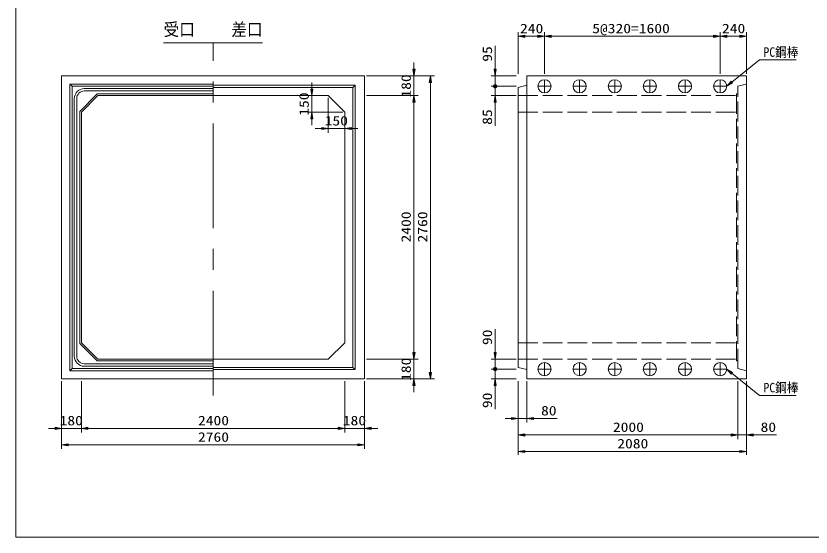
# Model space of a CAD drawing. Units: millimetres on the paper. Extents: x 18 to 410, y 10 to 287.
# Drawn here: x 18 to 259.5, y 10 to 168.2 of the extents above; entities that cross this region are included whole.
import ezdxf
from ezdxf.enums import TextEntityAlignment as Align

# ---------------------------------------------------------------- set-up
doc = ezdxf.new("R2010")
doc.units = ezdxf.units.MM
doc.linetypes.add('DASHED', pattern=[7.5, 6, -1.5])
doc.linetypes.add('USER1', pattern=[50.8, 31.75, -6.35, 6.35, -6.35])
for name, color, linetype, lineweight in [('0_7', 7, 'Continuous', 13), ('Layer1', 3, 'Continuous', 13), ('Layer2', 6, 'USER1', 13), ('Layer3', 7, 'Continuous', 13), ('Layer4', 4, 'DASHED', 13), ('Layer7', 9, 'Continuous', 13)]:
    doc.layers.add(name, color=color, linetype=linetype, lineweight=lineweight)
doc.styles.add('ＭＳ ゴシック', font='')
doc.styles.get('ＭＳ ゴシック').set_extended_font_data('MS Gothic')

msp = doc.modelspace()

# ---------------------------------------------------------------- hatches: boundary and pattern name
at = {"layer": 'Layer1'}
for points in [[(172.542, 162.325), (172.542, 161.658), (170.542, 161.992)], [(176.542, 162.325), (176.542, 161.658), (178.542, 161.992)], [(180.542, 162.325), (180.542, 161.658), (178.542, 161.992)], [(229.875, 162.325), (229.875, 161.658), (231.875, 161.992)], [(233.875, 162.325), (233.875, 161.658), (231.875, 161.992)], [(237.875, 162.325), (237.875, 161.658), (239.875, 161.992)], [(138.542, 151.992), (139.208, 151.992), (138.875, 149.992)], [(143.542, 147.992), (144.208, 147.992), (143.875, 149.992)], [(163.208, 151.992), (163.875, 151.992), (163.542, 149.992)], [(235.645, 147.814), (233.875, 146.825), (235.229, 148.335)], [(107.542, 145.992), (108.208, 145.992), (107.875, 143.992)], [(163.572, 147.307), (163.482, 147.301), (163.422, 147.29), (163.365, 147.271), (163.31, 147.246), (163.26, 147.213), (163.213, 147.175), (163.172, 147.131), (163.136, 147.082), (163.107, 147.029), (163.085, 146.973), (163.07, 146.915), (163.063, 146.855), (163.063, 146.795), (163.07, 146.735), (163.085, 146.677), (163.107, 146.621), (163.136, 146.568), (163.172, 146.519), (163.213, 146.475), (163.26, 146.437), (163.31, 146.404), (163.365, 146.379), (163.422, 146.36), (163.511, 146.343), (163.542, 146.345), (163.542, 146.825)], [(163.572, 147.307), (163.482, 147.301), (163.422, 147.29), (163.365, 147.271), (163.31, 147.246), (163.26, 147.213), (163.213, 147.175), (163.172, 147.131), (163.136, 147.082), (163.107, 147.029), (163.085, 146.973), (163.07, 146.915), (163.063, 146.855), (163.063, 146.795), (163.07, 146.735), (163.085, 146.677), (163.107, 146.621), (163.136, 146.568), (163.172, 146.519), (163.213, 146.475), (163.26, 146.437), (163.31, 146.404), (163.365, 146.379), (163.422, 146.36), (163.511, 146.343), (163.542, 146.345), (163.542, 146.825)], [(163.511, 146.343), (163.602, 146.349), (163.661, 146.36), (163.718, 146.379), (163.773, 146.404), (163.824, 146.437), (163.87, 146.475), (163.912, 146.519), (163.947, 146.568), (163.976, 146.621), (163.998, 146.677), (164.013, 146.735), (164.021, 146.795), (164.021, 146.855), (164.013, 146.915), (163.998, 146.973), (163.976, 147.029), (163.947, 147.082), (163.912, 147.131), (163.87, 147.175), (163.824, 147.213), (163.773, 147.246), (163.718, 147.271), (163.661, 147.29), (163.572, 147.307), (163.542, 147.305), (163.542, 146.825)], [(163.511, 146.343), (163.602, 146.349), (163.661, 146.36), (163.718, 146.379), (163.773, 146.404), (163.824, 146.437), (163.87, 146.475), (163.912, 146.519), (163.947, 146.568), (163.976, 146.621), (163.998, 146.677), (164.013, 146.735), (164.021, 146.795), (164.021, 146.855), (164.013, 146.915), (163.998, 146.973), (163.976, 147.029), (163.947, 147.082), (163.912, 147.131), (163.87, 147.175), (163.824, 147.213), (163.773, 147.246), (163.718, 147.271), (163.661, 147.29), (163.572, 147.307), (163.542, 147.305), (163.542, 146.825)], [(138.542, 141.992), (139.208, 141.992), (138.875, 143.992)], [(138.542, 141.992), (139.208, 141.992), (138.875, 143.992)], [(163.208, 141.992), (163.875, 141.992), (163.542, 143.992)], [(107.542, 136.992), (108.208, 136.992), (107.875, 138.992)], [(110.875, 134.325), (110.875, 133.658), (112.875, 133.992)], [(119.875, 134.325), (119.875, 133.658), (117.875, 133.992)], [(138.542, 65.992), (139.208, 65.992), (138.875, 63.992)], [(138.542, 65.992), (139.208, 65.992), (138.875, 63.992)], [(163.208, 65.992), (163.875, 65.992), (163.542, 63.992)], [(163.572, 61.474), (163.482, 61.468), (163.422, 61.457), (163.365, 61.438), (163.31, 61.412), (163.26, 61.38), (163.213, 61.342), (163.172, 61.298), (163.136, 61.249), (163.107, 61.196), (163.085, 61.14), (163.07, 61.082), (163.063, 61.022), (163.063, 60.962), (163.07, 60.902), (163.085, 60.843), (163.107, 60.787), (163.136, 60.734), (163.172, 60.686), (163.213, 60.642), (163.26, 60.603), (163.31, 60.571), (163.365, 60.545), (163.422, 60.527), (163.511, 60.51), (163.542, 60.512), (163.542, 60.992)], [(163.572, 61.474), (163.482, 61.468), (163.422, 61.457), (163.365, 61.438), (163.31, 61.412), (163.26, 61.38), (163.213, 61.342), (163.172, 61.298), (163.136, 61.249), (163.107, 61.196), (163.085, 61.14), (163.07, 61.082), (163.063, 61.022), (163.063, 60.962), (163.07, 60.902), (163.085, 60.843), (163.107, 60.787), (163.136, 60.734), (163.172, 60.686), (163.213, 60.642), (163.26, 60.603), (163.31, 60.571), (163.365, 60.545), (163.422, 60.527), (163.511, 60.51), (163.542, 60.512), (163.542, 60.992)], [(163.511, 60.51), (163.602, 60.515), (163.661, 60.527), (163.718, 60.545), (163.773, 60.571), (163.824, 60.603), (163.87, 60.642), (163.912, 60.686), (163.947, 60.734), (163.976, 60.787), (163.998, 60.843), (164.013, 60.902), (164.021, 60.962), (164.021, 61.022), (164.013, 61.082), (163.998, 61.14), (163.976, 61.196), (163.947, 61.249), (163.912, 61.298), (163.87, 61.342), (163.824, 61.38), (163.773, 61.412), (163.718, 61.438), (163.661, 61.457), (163.572, 61.474), (163.542, 61.472), (163.542, 60.992)], [(163.511, 60.51), (163.602, 60.515), (163.661, 60.527), (163.718, 60.545), (163.773, 60.571), (163.824, 60.603), (163.87, 60.642), (163.912, 60.686), (163.947, 60.734), (163.976, 60.787), (163.998, 60.843), (164.013, 60.902), (164.021, 60.962), (164.021, 61.022), (164.013, 61.082), (163.998, 61.14), (163.976, 61.196), (163.947, 61.249), (163.912, 61.298), (163.87, 61.342), (163.824, 61.38), (163.773, 61.412), (163.718, 61.438), (163.661, 61.457), (163.572, 61.474), (163.542, 61.472), (163.542, 60.992)], [(235.229, 59.482), (233.875, 60.992), (235.645, 60.003)], [(138.542, 55.992), (139.208, 55.992), (138.875, 57.992)], [(143.542, 59.992), (144.208, 59.992), (143.875, 57.992)], [(163.208, 55.992), (163.875, 55.992), (163.542, 57.992)], [(168.542, 46.325), (168.542, 45.658), (170.542, 45.992)], [(175.208, 46.325), (175.208, 45.658), (173.208, 45.992)], [(29.875, 43.325), (29.875, 42.658), (31.875, 42.992)], [(39.875, 43.325), (39.875, 42.658), (37.875, 42.992)], [(39.875, 43.325), (39.875, 42.658), (37.875, 42.992)], [(115.875, 43.325), (115.875, 42.658), (117.875, 42.992)], [(115.875, 43.325), (115.875, 42.658), (117.875, 42.992)], [(125.875, 43.325), (125.875, 42.658), (123.875, 42.992)], [(172.542, 41.325), (172.542, 40.658), (170.542, 40.992)], [(235.208, 41.325), (235.208, 40.658), (237.208, 40.992)], [(235.208, 41.325), (235.208, 40.658), (237.208, 40.992)], [(241.875, 41.325), (241.875, 40.658), (239.875, 40.992)], [(33.875, 38.325), (33.875, 37.658), (31.875, 37.992)], [(121.875, 38.325), (121.875, 37.658), (123.875, 37.992)], [(172.542, 36.325), (172.542, 35.658), (170.542, 35.992)], [(237.875, 36.325), (237.875, 35.658), (239.875, 35.992)]]:
    msp.add_hatch(color=256, dxfattribs=at).paths.add_polyline_path(points)

# ---------------------------------------------------------------- linework, layer by layer
at = {"layer": '0_7'}
for p, q in [((18, 287), (18, 10)), ((18, 10), (410, 10))]:
    msp.add_line(p, q, dxfattribs=at)
at = {"layer": 'Layer1'}
for p, q in [((170.542, 150.617), (170.542, 163.242)), ((176.542, 161.992), (172.542, 161.992)), ((178.542, 150.617), (178.542, 163.242)), ((178.542, 150.617), (178.542, 163.242)), ((180.542, 161.992), (229.875, 161.992)), ((231.875, 150.617), (231.875, 163.242)), ((231.875, 150.617), (231.875, 163.242)), ((233.875, 161.992), (237.875, 161.992)), ((239.875, 150.617), (239.875, 163.242)), ((163.542, 151.992), (163.542, 159.127)), ((235.437, 148.074), (243.875, 154.825)), ((243.875, 154.825), (244.875, 154.825)), ((244.875, 154.825), (254.963, 154.825)), ((138.875, 151.992), (138.875, 153.992)), ((124.5, 149.992), (140.125, 149.992)), ((124.5, 149.992), (145.125, 149.992)), ((138.875, 143.992), (138.875, 149.992)), ((169.917, 149.992), (162.292, 149.992)), ((163.542, 148.825), (163.542, 150.825)), ((163.542, 146.825), (163.542, 149.992)), ((107.875, 145.992), (107.875, 147.992)), ((143.875, 59.992), (143.875, 147.992)), ((163.542, 146.825), (163.542, 148.825)), ((169.917, 146.825), (162.292, 146.825)), ((169.917, 146.825), (162.292, 146.825)), ((163.542, 146.825), (163.542, 143.992)), ((163.542, 146.825), (163.542, 144.825)), ((112.25, 143.992), (106.625, 143.992)), ((107.875, 143.992), (107.875, 138.992)), ((112.875, 143.367), (112.875, 132.742)), ((124.5, 143.992), (140.125, 143.992)), ((124.5, 143.992), (140.125, 143.992)), ((169.917, 143.992), (162.292, 143.992)), ((163.542, 144.825), (163.542, 142.825)), ((138.875, 141.992), (138.875, 139.992)), ((138.875, 65.992), (138.875, 141.992)), ((163.542, 141.992), (163.542, 134.856)), ((117.25, 138.992), (106.625, 138.992)), ((117.875, 138.367), (117.875, 132.742)), ((107.875, 136.992), (107.875, 134.992)), ((110.875, 133.992), (108.875, 133.992)), ((112.875, 133.992), (117.875, 133.992)), ((119.875, 133.992), (121.875, 133.992)), ((163.542, 65.992), (163.542, 73.127)), ((138.875, 65.992), (138.875, 67.992)), ((124.5, 63.992), (140.125, 63.992)), ((124.5, 63.992), (140.125, 63.992)), ((138.875, 63.992), (138.875, 57.992)), ((169.917, 63.992), (162.292, 63.992)), ((163.542, 62.992), (163.542, 64.992)), ((163.542, 60.992), (163.542, 63.992)), ((163.542, 60.992), (163.542, 62.992)), ((169.917, 60.992), (162.292, 60.992)), ((169.917, 60.992), (162.292, 60.992)), ((163.542, 60.992), (163.542, 57.992)), ((163.542, 60.992), (163.542, 58.992)), ((124.5, 57.992), (140.125, 57.992)), ((124.5, 57.992), (145.125, 57.992)), ((169.917, 57.992), (162.292, 57.992)), ((163.542, 58.992), (163.542, 56.992)), ((235.437, 59.742), (243.875, 52.992)), ((31.875, 57.367), (31.875, 41.742)), ((31.875, 57.367), (31.875, 36.742)), ((37.875, 57.367), (37.875, 41.742)), ((37.875, 57.367), (37.875, 41.742)), ((117.875, 57.367), (117.875, 41.742)), ((117.875, 57.367), (117.875, 41.742)), ((123.875, 57.367), (123.875, 41.742)), ((123.875, 57.367), (123.875, 36.742)), ((138.875, 55.992), (138.875, 53.992)), ((163.542, 55.992), (163.542, 48.856)), ((170.542, 57.367), (170.542, 35)), ((170.542, 57.367), (170.542, 44.742)), ((170.542, 57.367), (170.542, 39.742)), ((173.208, 57.367), (173.208, 44.742)), ((237.208, 57.367), (237.208, 39.742)), ((237.208, 57.367), (237.208, 39.742)), ((239.875, 57.367), (239.875, 35)), ((239.875, 57.367), (239.875, 39.742)), ((243.875, 52.992), (244.875, 52.992)), ((244.875, 52.992), (254.963, 52.992)), ((168.542, 45.992), (166.542, 45.992)), ((170.542, 45.992), (173.208, 45.992)), ((175.208, 45.992), (182.344, 45.992)), ((29.875, 42.992), (27.875, 42.992)), ((37.875, 42.992), (31.875, 42.992)), ((39.875, 42.992), (115.875, 42.992)), ((39.875, 42.992), (41.875, 42.992)), ((115.875, 42.992), (113.875, 42.992)), ((117.875, 42.992), (123.875, 42.992)), ((125.875, 42.992), (127.875, 42.992)), ((172.542, 40.992), (235.208, 40.992)), ((235.208, 40.992), (233.208, 40.992)), ((237.208, 40.992), (239.875, 40.992)), ((241.875, 40.992), (249.011, 40.992)), ((33.875, 37.992), (121.875, 37.992)), ((172.542, 35.992), (237.875, 35.992))]:
    msp.add_line(p, q, dxfattribs=at)
for points in [[(172.542, 162.325), (172.542, 161.658), (170.542, 161.992)], [(176.542, 162.325), (176.542, 161.658), (178.542, 161.992)], [(180.542, 162.325), (180.542, 161.658), (178.542, 161.992)], [(229.875, 162.325), (229.875, 161.658), (231.875, 161.992)], [(233.875, 162.325), (233.875, 161.658), (231.875, 161.992)], [(237.875, 162.325), (237.875, 161.658), (239.875, 161.992)], [(138.542, 151.992), (139.208, 151.992), (138.875, 149.992)], [(143.542, 147.992), (144.208, 147.992), (143.875, 149.992)], [(163.208, 151.992), (163.875, 151.992), (163.542, 149.992)], [(235.645, 147.814), (233.875, 146.825), (235.229, 148.335)], [(107.542, 145.992), (108.208, 145.992), (107.875, 143.992)], [(163.572, 147.307), (163.482, 147.301), (163.422, 147.29), (163.365, 147.271), (163.31, 147.246), (163.26, 147.213), (163.213, 147.175), (163.172, 147.131), (163.136, 147.082), (163.107, 147.029), (163.085, 146.973), (163.07, 146.915), (163.063, 146.855), (163.063, 146.795), (163.07, 146.735), (163.085, 146.677), (163.107, 146.621), (163.136, 146.568), (163.172, 146.519), (163.213, 146.475), (163.26, 146.437), (163.31, 146.404), (163.365, 146.379), (163.422, 146.36), (163.511, 146.343), (163.542, 146.345), (163.542, 146.825)], [(163.572, 147.307), (163.482, 147.301), (163.422, 147.29), (163.365, 147.271), (163.31, 147.246), (163.26, 147.213), (163.213, 147.175), (163.172, 147.131), (163.136, 147.082), (163.107, 147.029), (163.085, 146.973), (163.07, 146.915), (163.063, 146.855), (163.063, 146.795), (163.07, 146.735), (163.085, 146.677), (163.107, 146.621), (163.136, 146.568), (163.172, 146.519), (163.213, 146.475), (163.26, 146.437), (163.31, 146.404), (163.365, 146.379), (163.422, 146.36), (163.511, 146.343), (163.542, 146.345), (163.542, 146.825)], [(163.511, 146.343), (163.602, 146.349), (163.661, 146.36), (163.718, 146.379), (163.773, 146.404), (163.824, 146.437), (163.87, 146.475), (163.912, 146.519), (163.947, 146.568), (163.976, 146.621), (163.998, 146.677), (164.013, 146.735), (164.021, 146.795), (164.021, 146.855), (164.013, 146.915), (163.998, 146.973), (163.976, 147.029), (163.947, 147.082), (163.912, 147.131), (163.87, 147.175), (163.824, 147.213), (163.773, 147.246), (163.718, 147.271), (163.661, 147.29), (163.572, 147.307), (163.542, 147.305), (163.542, 146.825)], [(163.511, 146.343), (163.602, 146.349), (163.661, 146.36), (163.718, 146.379), (163.773, 146.404), (163.824, 146.437), (163.87, 146.475), (163.912, 146.519), (163.947, 146.568), (163.976, 146.621), (163.998, 146.677), (164.013, 146.735), (164.021, 146.795), (164.021, 146.855), (164.013, 146.915), (163.998, 146.973), (163.976, 147.029), (163.947, 147.082), (163.912, 147.131), (163.87, 147.175), (163.824, 147.213), (163.773, 147.246), (163.718, 147.271), (163.661, 147.29), (163.572, 147.307), (163.542, 147.305), (163.542, 146.825)], [(138.542, 141.992), (139.208, 141.992), (138.875, 143.992)], [(138.542, 141.992), (139.208, 141.992), (138.875, 143.992)], [(163.208, 141.992), (163.875, 141.992), (163.542, 143.992)], [(107.542, 136.992), (108.208, 136.992), (107.875, 138.992)], [(110.875, 134.325), (110.875, 133.658), (112.875, 133.992)], [(119.875, 134.325), (119.875, 133.658), (117.875, 133.992)], [(138.542, 65.992), (139.208, 65.992), (138.875, 63.992)], [(138.542, 65.992), (139.208, 65.992), (138.875, 63.992)], [(163.208, 65.992), (163.875, 65.992), (163.542, 63.992)], [(163.572, 61.474), (163.482, 61.468), (163.422, 61.457), (163.365, 61.438), (163.31, 61.412), (163.26, 61.38), (163.213, 61.342), (163.172, 61.298), (163.136, 61.249), (163.107, 61.196), (163.085, 61.14), (163.07, 61.082), (163.063, 61.022), (163.063, 60.962), (163.07, 60.902), (163.085, 60.843), (163.107, 60.787), (163.136, 60.734), (163.172, 60.686), (163.213, 60.642), (163.26, 60.603), (163.31, 60.571), (163.365, 60.545), (163.422, 60.527), (163.511, 60.51), (163.542, 60.512), (163.542, 60.992)], [(163.572, 61.474), (163.482, 61.468), (163.422, 61.457), (163.365, 61.438), (163.31, 61.412), (163.26, 61.38), (163.213, 61.342), (163.172, 61.298), (163.136, 61.249), (163.107, 61.196), (163.085, 61.14), (163.07, 61.082), (163.063, 61.022), (163.063, 60.962), (163.07, 60.902), (163.085, 60.843), (163.107, 60.787), (163.136, 60.734), (163.172, 60.686), (163.213, 60.642), (163.26, 60.603), (163.31, 60.571), (163.365, 60.545), (163.422, 60.527), (163.511, 60.51), (163.542, 60.512), (163.542, 60.992)], [(163.511, 60.51), (163.602, 60.515), (163.661, 60.527), (163.718, 60.545), (163.773, 60.571), (163.824, 60.603), (163.87, 60.642), (163.912, 60.686), (163.947, 60.734), (163.976, 60.787), (163.998, 60.843), (164.013, 60.902), (164.021, 60.962), (164.021, 61.022), (164.013, 61.082), (163.998, 61.14), (163.976, 61.196), (163.947, 61.249), (163.912, 61.298), (163.87, 61.342), (163.824, 61.38), (163.773, 61.412), (163.718, 61.438), (163.661, 61.457), (163.572, 61.474), (163.542, 61.472), (163.542, 60.992)], [(163.511, 60.51), (163.602, 60.515), (163.661, 60.527), (163.718, 60.545), (163.773, 60.571), (163.824, 60.603), (163.87, 60.642), (163.912, 60.686), (163.947, 60.734), (163.976, 60.787), (163.998, 60.843), (164.013, 60.902), (164.021, 60.962), (164.021, 61.022), (164.013, 61.082), (163.998, 61.14), (163.976, 61.196), (163.947, 61.249), (163.912, 61.298), (163.87, 61.342), (163.824, 61.38), (163.773, 61.412), (163.718, 61.438), (163.661, 61.457), (163.572, 61.474), (163.542, 61.472), (163.542, 60.992)], [(235.229, 59.482), (233.875, 60.992), (235.645, 60.003)], [(138.542, 55.992), (139.208, 55.992), (138.875, 57.992)], [(143.542, 59.992), (144.208, 59.992), (143.875, 57.992)], [(163.208, 55.992), (163.875, 55.992), (163.542, 57.992)], [(168.542, 46.325), (168.542, 45.658), (170.542, 45.992)], [(175.208, 46.325), (175.208, 45.658), (173.208, 45.992)], [(29.875, 43.325), (29.875, 42.658), (31.875, 42.992)], [(39.875, 43.325), (39.875, 42.658), (37.875, 42.992)], [(39.875, 43.325), (39.875, 42.658), (37.875, 42.992)], [(115.875, 43.325), (115.875, 42.658), (117.875, 42.992)], [(115.875, 43.325), (115.875, 42.658), (117.875, 42.992)], [(125.875, 43.325), (125.875, 42.658), (123.875, 42.992)], [(172.542, 41.325), (172.542, 40.658), (170.542, 40.992)], [(235.208, 41.325), (235.208, 40.658), (237.208, 40.992)], [(235.208, 41.325), (235.208, 40.658), (237.208, 40.992)], [(241.875, 41.325), (241.875, 40.658), (239.875, 40.992)], [(33.875, 38.325), (33.875, 37.658), (31.875, 37.992)], [(121.875, 38.325), (121.875, 37.658), (123.875, 37.992)], [(172.542, 36.325), (172.542, 35.658), (170.542, 35.992)], [(237.875, 36.325), (237.875, 35.658), (239.875, 35.992)]]:
    msp.add_lwpolyline(points, close=True, dxfattribs=at)
at = {"layer": 'Layer2'}
msp.add_line((77.875, 52.992), (77.875, 159.992), dxfattribs=at)
at = {"layer": 'Layer3'}
for p, q in [((31.875, 57.992), (31.875, 149.992)), ((31.875, 149.992), (123.875, 149.992)), ((123.875, 149.992), (123.875, 57.992)), ((239.875, 149.992), (173.208, 149.992)), ((173.208, 149.992), (173.208, 57.992)), ((239.875, 57.992), (239.875, 149.992)), ((34.375, 60.492), (34.375, 147.492)), ((34.375, 147.492), (77.875, 147.492)), ((34.375, 147.492), (35.042, 146.825)), ((178.542, 144.825), (178.542, 148.825)), ((189.208, 144.825), (189.208, 148.825)), ((199.875, 144.825), (199.875, 148.825)), ((210.542, 144.825), (210.542, 148.825)), ((221.208, 144.825), (221.208, 148.825)), ((231.875, 144.825), (231.875, 148.825)), ((35.042, 61.158), (35.042, 146.825)), ((35.042, 146.825), (77.875, 146.825)), ((38.775, 146.125), (77.875, 146.125)), ((38.775, 145.392), (77.875, 145.392)), ((121.042, 147.158), (77.875, 147.158)), ((120.375, 146.492), (77.875, 146.492)), ((121.042, 147.158), (120.375, 146.492)), ((120.375, 61.492), (120.375, 146.492)), ((121.042, 60.825), (121.042, 147.158)), ((170.542, 146.492), (173.208, 147.158)), ((170.542, 61.492), (170.542, 146.492)), ((176.542, 146.825), (180.542, 146.825)), ((187.208, 146.825), (191.208, 146.825)), ((197.875, 146.825), (201.875, 146.825)), ((208.542, 146.825), (212.542, 146.825)), ((219.208, 146.825), (223.208, 146.825)), ((229.875, 146.825), (233.875, 146.825)), ((35.742, 64.892), (35.742, 143.092)), ((36.475, 64.892), (36.475, 143.092)), ((37.375, 139.199), (42.668, 144.492)), ((37.875, 138.992), (42.875, 143.992)), ((42.668, 144.492), (77.875, 144.492)), ((42.875, 143.992), (112.875, 143.992)), ((112.875, 143.992), (117.875, 138.992)), ((37.375, 68.785), (37.375, 139.199)), ((37.875, 68.992), (37.875, 138.992)), ((117.875, 138.992), (117.875, 68.992)), ((42.668, 63.492), (37.375, 68.785)), ((42.875, 63.992), (37.875, 68.992)), ((117.875, 68.992), (112.875, 63.992)), ((77.875, 63.492), (42.668, 63.492)), ((112.875, 63.992), (42.875, 63.992)), ((178.542, 58.992), (178.542, 62.992)), ((189.208, 58.992), (189.208, 62.992)), ((199.875, 58.992), (199.875, 62.992)), ((210.542, 58.992), (210.542, 62.992)), ((221.208, 58.992), (221.208, 62.992)), ((231.875, 58.992), (231.875, 62.992)), ((34.375, 60.492), (35.042, 61.158)), ((77.875, 60.492), (34.375, 60.492)), ((77.875, 61.158), (35.042, 61.158)), ((77.875, 62.592), (38.775, 62.592)), ((77.875, 61.858), (38.775, 61.858)), ((77.875, 61.492), (120.375, 61.492)), ((77.875, 60.825), (121.042, 60.825)), ((121.042, 60.825), (120.375, 61.492)), ((173.208, 60.825), (170.542, 61.492)), ((176.542, 60.992), (180.542, 60.992)), ((187.208, 60.992), (191.208, 60.992)), ((197.875, 60.992), (201.875, 60.992)), ((208.542, 60.992), (212.542, 60.992)), ((219.208, 60.992), (223.208, 60.992)), ((229.875, 60.992), (233.875, 60.992)), ((123.875, 57.992), (31.875, 57.992)), ((173.208, 57.992), (239.875, 57.992))]:
    msp.add_line(p, q, dxfattribs=at)
for centre in [(178.542, 146.825), (189.208, 146.825), (199.875, 146.825), (210.542, 146.825), (221.208, 146.825), (231.875, 146.825), (178.542, 60.992), (189.208, 60.992), (199.875, 60.992), (210.542, 60.992), (221.208, 60.992), (231.875, 60.992)]:
    msp.add_circle(centre, 2, dxfattribs=at)
for centre, radius, start, end in [((38.775, 143.092), 3.033, 90, 180), ((38.775, 143.092), 2.3, 90, 180), ((38.775, 64.892), 3.033, 180, 270), ((38.775, 64.892), 2.3, 180, 270)]:
    msp.add_arc(centre, radius, start, end, dxfattribs=at)
at = {"layer": 'Layer4'}
for p, q in [((237.208, 146.825), (239.875, 147.492)), ((237.208, 61.158), (237.208, 146.825)), ((170.542, 143.992), (236.808, 143.992)), ((236.808, 63.492), (236.808, 144.492)), ((236.808, 144.492), (237.208, 144.492)), ((170.542, 138.992), (236.808, 138.992)), ((170.542, 68.992), (236.808, 68.992)), ((170.542, 63.992), (236.808, 63.992)), ((237.208, 63.492), (236.808, 63.492)), ((239.875, 60.492), (237.208, 61.158))]:
    msp.add_line(p, q, dxfattribs=at)
at = {"layer": 'Layer7'}
msp.add_line((62.875, 159.992), (92.875, 159.992), dxfattribs=at)

# ---------------------------------------------------------------- texts
at = {"layer": 'Layer1', "color": 9, "style": 'ＭＳ ゴシック'}
for s, width, p in [('240', 1.2, (171.113, 162.062)), ('5@320=1600', 1.2, (193.037, 162.062)), ('240', 1.2, (232.446, 162.062)), ('PC鋼棒', 0.9, (245.043, 154.895)), ('150', 1.2, (111.775, 134.062)), ('PC鋼棒', 0.9, (245.043, 53.062)), ('80', 1.2, (177.49, 46.062)), ('180', 1.2, (31.275, 43.062)), ('2400', 1.2, (73.304, 43.062)), ('180', 1.2, (117.275, 43.062)), ('2000', 1.2, (199.304, 41.062)), ('80', 1.2, (244.157, 41.062)), ('2760', 1.2, (73.304, 38.062)), ('2080', 1.2, (200.637, 36.062))]:
    msp.add_text(s, height=2.886, dxfattribs=dict(at, width=width)).set_placement(p, align=Align.BOTTOM_LEFT)
at = {"layer": 'Layer1', "color": 9, "style": 'ＭＳ ゴシック', "width": 1.2}
for s, p in [('95', (163.472, 154.274)), ('180', (138.805, 143.392)), ('150', (107.805, 137.892)), ('85', (163.472, 135.138)), ('2400', (138.805, 99.42)), ('2760', (143.805, 99.42)), ('90', (163.472, 68.274)), ('180', (138.805, 57.392)), ('90', (163.472, 49.138))]:
    msp.add_text(s, height=2.886, rotation=90, dxfattribs=at).set_placement(p, align=Align.BOTTOM_LEFT)
at = {"layer": 'Layer7', "style": 'ＭＳ ゴシック', "width": 0.9}
msp.add_text('受口', height=3.848, dxfattribs=at).set_placement((62.875, 160.992), align=Align.BOTTOM_LEFT)
msp.add_text('差口', height=3.848, dxfattribs=at).set_placement((92.875, 160.992), align=Align.BOTTOM_RIGHT)

doc.saveas('drawing.dxf')
